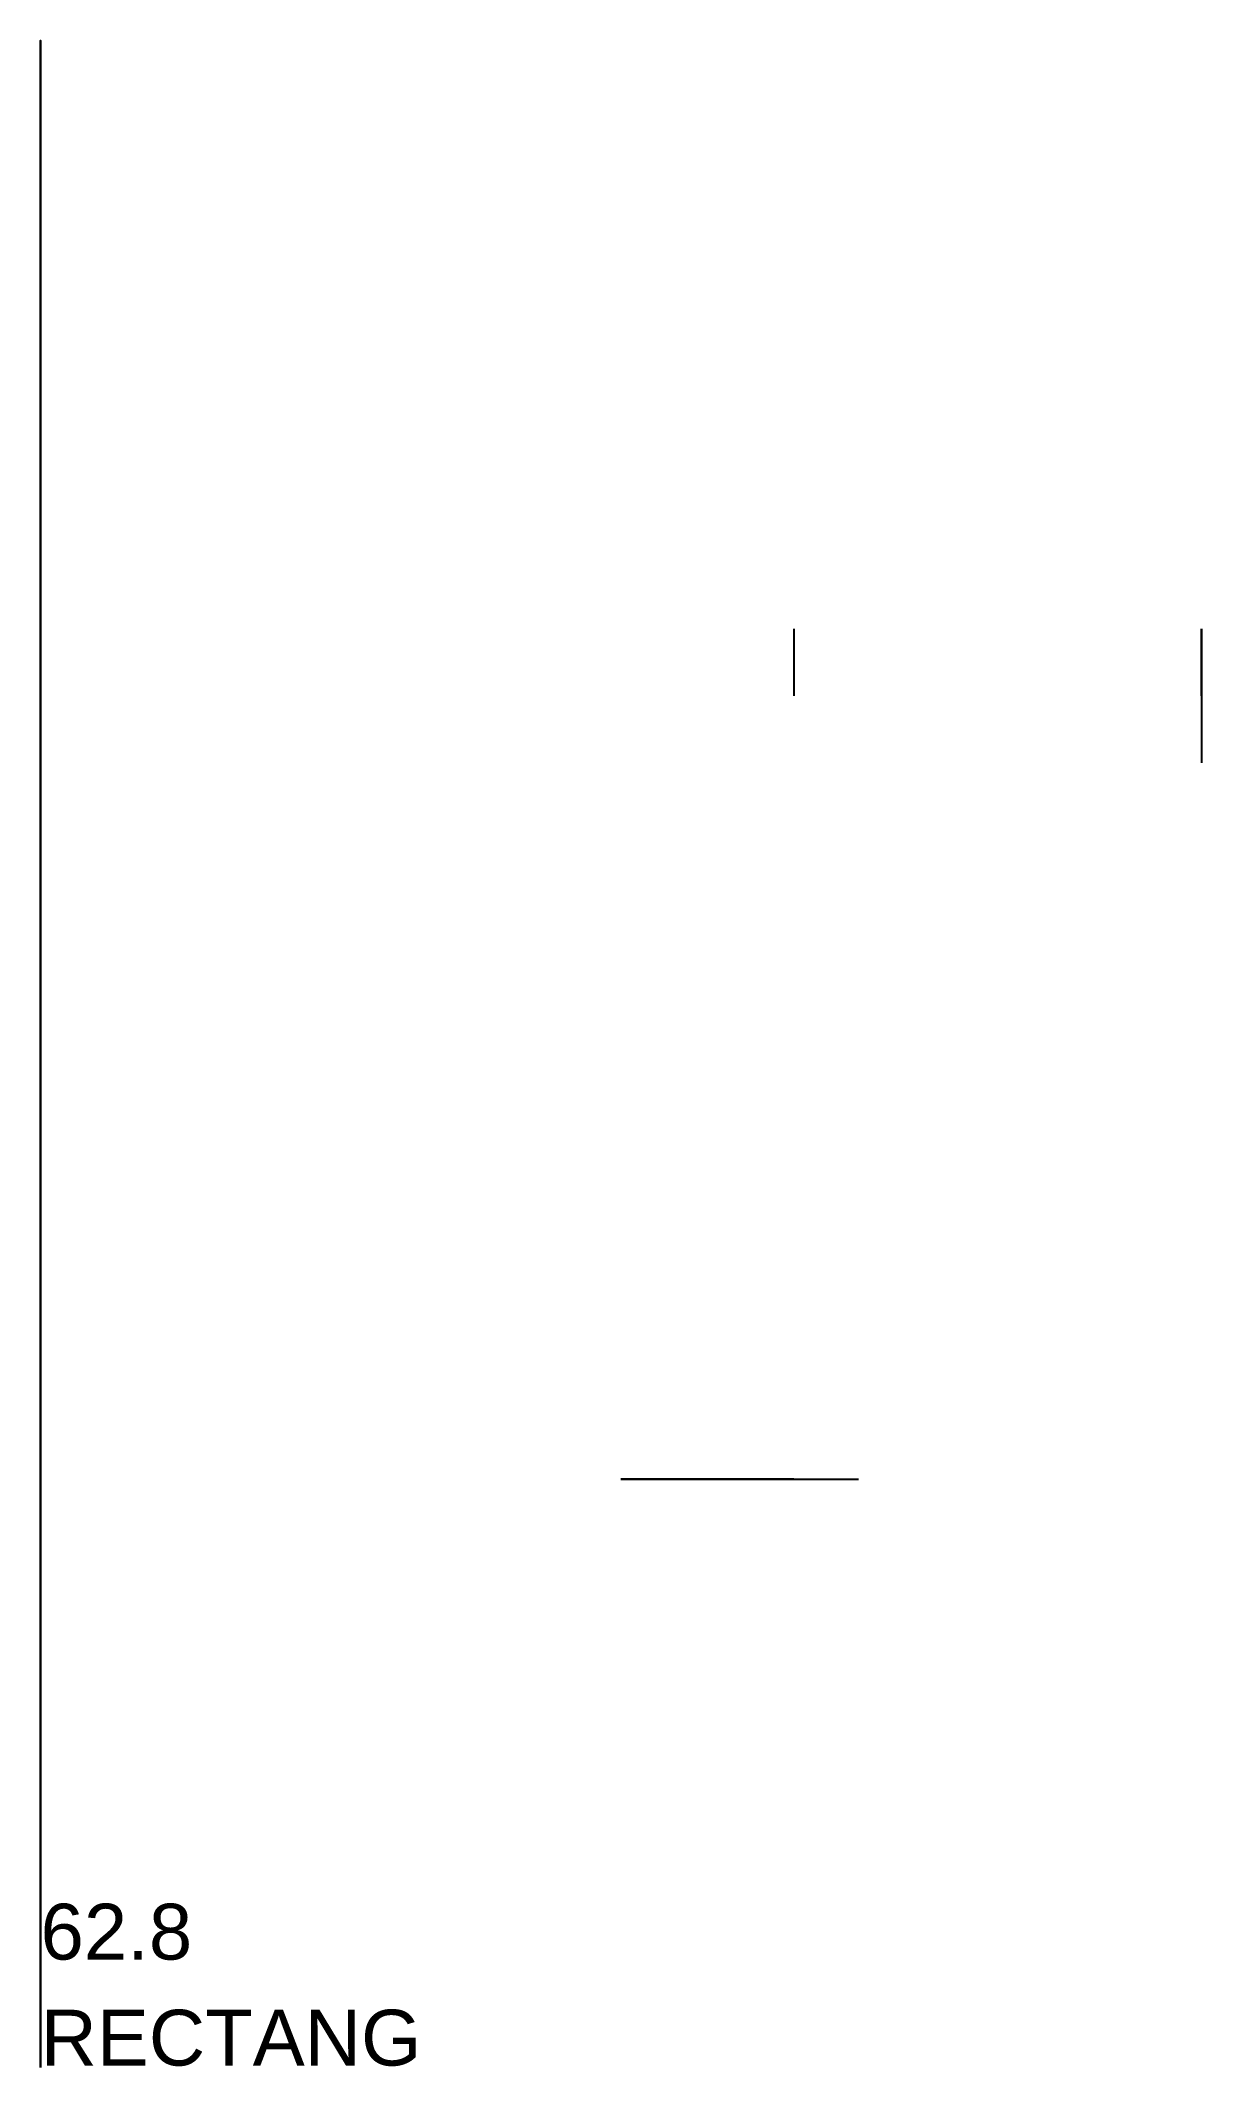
# Model space of a CAD drawing. Header units: millimetres. Extents: x 0 to 52, y 0 to 90.8.
import ezdxf

# ---------------------------------------------------------------- set-up
doc = ezdxf.new("R2010")
doc.units = ezdxf.units.MM
doc.styles.get("Standard").update_dxf_attribs({"font": 'Arial.ttf'})

msp = doc.modelspace()

# ---------------------------------------------------------------- linework, layer by layer
at = {"extrusion": (0, -1, 0)}
msp.add_line((0, 87.8, 35.5), (0, 76.8, 35.5), dxfattribs=at)
at = {"extrusion": (0, 1, 0)}
for p, q in [((33.752, 64.45, 33.204), (33.752, 61.45, 33.204)), ((52.008, 64.45, 28.313), (52.008, 58.45, 28.313))]:
    msp.add_line(p, q, dxfattribs=at)
at = {"extrusion": (0.965926, 0, -0.258819)}
for p, q in [((52.008, 64.45, 28.313), (52.008, 61.45, 28.313)), ((52.008, 61.45, 28.313), (52.008, 64.45, 28.313)), ((52.008, 64.45, 28.313), (52.008, 64.45, 28.313)), ((52.008, 64.45, 28.313), (52.008, 64.45, 28.313)), ((33.752, 26.35, 33.204), (36.649, 26.35, 32.428))]:
    msp.add_line(p, q, dxfattribs=at)
msp.add_lwpolyline([(0, 0), (0, 0), (0, 90.8), (0, 90.8)], close=True)
at = {"extrusion": (0, -1, 0), "elevation": -26.35}
msp.add_lwpolyline([(26, 4.275), (33.752, 33.204), (26, 34.225)], dxfattribs=at)

# ---------------------------------------------------------------- texts
at = {"char_height": 2.5, "attachment_point": 1}
for s, insert, width in [('62.8', (0, 7.333), 6.83825), ('RECTANG', (0, 2.585), 17.41166)]:
    msp.add_mtext(s, dxfattribs=dict(at, insert=insert, width=width))

doc.saveas('drawing.dxf')
